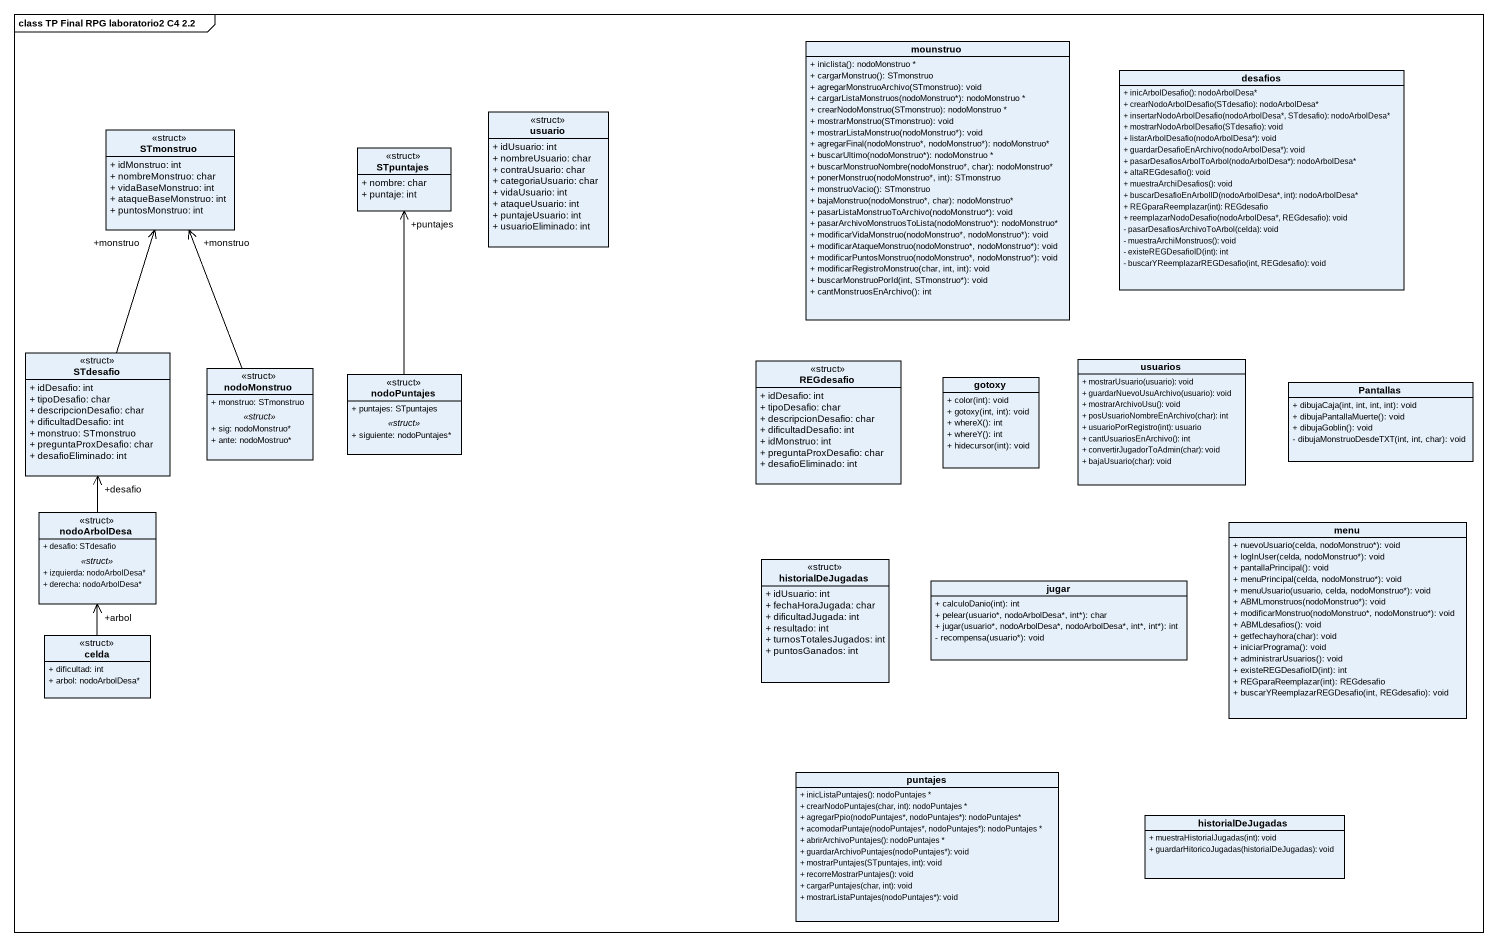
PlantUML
@startuml
mainframe class TP Final RPG laboratorio2 C4 2.2
hide circle
hide empty members
skinparam classAttributeIconSize 0
class mounstruo {
  + iniclista(): nodoMonstruo *
  + cargarMonstruo(): STmonstruo
  + agregarMonstruoArchivo(STmonstruo): void
  + cargarListaMonstruos(nodoMonstruo*): nodoMonstruo *
  + crearNodoMonstruo(STmonstruo): nodoMonstruo *
  + mostrarMonstruo(STmonstruo): void
  + mostrarListaMonstruo(nodoMonstruo*): void
  + agregarFinal(nodoMonstruo*, nodoMonstruo*): nodoMonstruo*
  + buscarUltimo(nodoMonstruo*): nodoMonstruo *
  + buscarMonstruoNombre(nodoMonstruo*, char): nodoMonstruo*
  + ponerMonstruo(nodoMonstruo*, int): STmonstruo
  + monstruoVacio(): STmonstruo
  + bajaMonstruo(nodoMonstruo*, char): nodoMonstruo*
  + pasarListaMonstruoToArchivo(nodoMonstruo*): void
  + pasarArchivoMonstruosToLista(nodoMonstruo*): nodoMonstruo*
  + modificarVidaMonstruo(nodoMonstruo*, nodoMonstruo*): void
  + modificarAtaqueMonstruo(nodoMonstruo*, nodoMonstruo*): void
  + modificarPuntosMonstruo(nodoMonstruo*, nodoMonstruo*): void
  + modificarRegistroMonstruo(char, int, int): void
  + buscarMonstruoPorId(int, STmonstruo*): void
  + cantMonstruosEnArchivo(): int
}
class desafios {
  + inicArbolDesafio(): nodoArbolDesa*
  + crearNodoArbolDesafio(STdesafio): nodoArbolDesa*
  + insertarNodoArbolDesafio(nodoArbolDesa*, STdesafio): nodoArbolDesa*
  + mostrarNodoArbolDesafio(STdesafio): void
  + listarArbolDesafio(nodoArbolDesa*): void
  + guardarDesafioEnArchivo(nodoArbolDesa*): void
  + pasarDesafiosArbolToArbol(nodoArbolDesa*): nodoArbolDesa*
  + altaREGdesafio(): void
  + muestraArchiDesafios(): void
  + buscarDesafioEnArbolID(nodoArbolDesa*, int): nodoArbolDesa*
  + REGparaReemplazar(int): REGdesafio
  + reemplazarNodoDesafio(nodoArbolDesa*, REGdesafio): void
  - pasarDesafiosArchivoToArbol(celda): void
  - muestraArchiMonstruos(): void
  - existeREGDesafioID(int): int
  - buscarYReemplazarREGDesafio(int, REGdesafio): void
}
class usuario <<struct>> {
  + idUsuario: int
  + nombreUsuario: char
  + contraUsuario: char
  + categoriaUsuario: char
  + vidaUsuario: int
  + ataqueUsuario: int
  + puntajeUsuario: int
  + usuarioEliminado: int
}
class STmonstruo <<struct>> {
  + idMonstruo: int
  + nombreMonstruo: char
  + vidaBaseMonstruo: int
  + ataqueBaseMonstruo: int
  + puntosMonstruo: int
}
class STpuntajes <<struct>> {
  + nombre: char
  + puntaje: int
}
class STdesafio <<struct>> {
  + idDesafio: int
  + tipoDesafio: char
  + descripcionDesafio: char
  + dificultadDesafio: int
  + monstruo: STmonstruo
  + preguntaProxDesafio: char
  + desafioEliminado: int
}
class REGdesafio <<struct>> {
  + idDesafio: int
  + tipoDesafio: char
  + descripcionDesafio: char
  + dificultadDesafio: int
  + idMonstruo: int
  + preguntaProxDesafio: char
  + desafioEliminado: int
}
class usuarios {
  + mostrarUsuario(usuario): void
  + guardarNuevoUsuArchivo(usuario): void
  + mostrarArchivoUsu(): void
  + posUsuarioNombreEnArchivo(char): int
  + usuarioPorRegistro(int): usuario
  + cantUsuariosEnArchivo(): int
  + convertirJugadorToAdmin(char): void
  + bajaUsuario(char): void
}
class nodoMonstruo <<struct>> {
  + monstruo: STmonstruo
  .. <<struct>> ..
  + sig: nodoMonstruo*
  + ante: nodoMostruo*
}
class nodoPuntajes <<struct>> {
  + puntajes: STpuntajes
  .. <<struct>> ..
  + siguiente: nodoPuntajes*
}
class gotoxy {
  + color(int): void
  + gotoxy(int, int): void
  + whereX(): int
  + whereY(): int
  + hidecursor(int): void
}
class Pantallas {
  + dibujaCaja(int, int, int, int): void
  + dibujaPantallaMuerte(): void
  + dibujaGoblin(): void
  - dibujaMonstruoDesdeTXT(int, int, char): void
}
class nodoArbolDesa <<struct>> {
  + desafio: STdesafio
  .. <<struct>> ..
  + izquierda: nodoArbolDesa*
  + derecha: nodoArbolDesa*
}
class menu {
  + nuevoUsuario(celda, nodoMonstruo*): void
  + logInUser(celda, nodoMonstruo*): void
  + pantallaPrincipal(): void
  + menuPrincipal(celda, nodoMonstruo*): void
  + menuUsuario(usuario, celda, nodoMonstruo*): void
  + ABMLmonstruos(nodoMonstruo*): void
  + modificarMonstruo(nodoMonstruo*, nodoMonstruo*): void
  + ABMLdesafios(): void
  + getfechayhora(char): void
  + iniciarPrograma(): void
  + administrarUsuarios(): void
  + existeREGDesafioID(int): int
  + REGparaReemplazar(int): REGdesafio
  + buscarYReemplazarREGDesafio(int, REGdesafio): void
}
class historialDeJugadas <<struct>> {
  + idUsuario: int
  + fechaHoraJugada: char
  + dificultadJugada: int
  + resultado: int
  + turnosTotalesJugados: int
  + puntosGanados: int
}
class jugar {
  + calculoDanio(int): int
  + pelear(usuario*, nodoArbolDesa*, int*): char
  + jugar(usuario*, nodoArbolDesa*, nodoArbolDesa*, int*, int*): int
  - recompensa(usuario*): void
}
class celda <<struct>> {
  + dificultad: int
  + arbol: nodoArbolDesa*
}
class puntajes {
  + inicListaPuntajes(): nodoPuntajes *
  + crearNodoPuntajes(char, int): nodoPuntajes *
  + agregarPpio(nodoPuntajes*, nodoPuntajes*): nodoPuntajes*
  + acomodarPuntaje(nodoPuntajes*, nodoPuntajes*): nodoPuntajes *
  + abrirArchivoPuntajes(): nodoPuntajes *
  + guardarArchivoPuntajes(nodoPuntajes*): void
  + mostrarPuntajes(STpuntajes, int): void
  + recorreMostrarPuntajes(): void
  + cargarPuntajes(char, int): void
  + mostrarListaPuntajes(nodoPuntajes*): void
}
class "historialDeJugadas" as historialDeJugadas_2 {
  + muestraHistorialJugadas(int): void
  + guardarHitoricoJugadas(historialDeJugadas): void
}
STdesafio -up-> "+monstruo" STmonstruo
nodoMonstruo -up-> "+monstruo" STmonstruo
nodoPuntajes -up-> "+puntajes" STpuntajes
nodoArbolDesa -up-> "+desafio" STdesafio
celda -up-> "+arbol" nodoArbolDesa
@enduml
